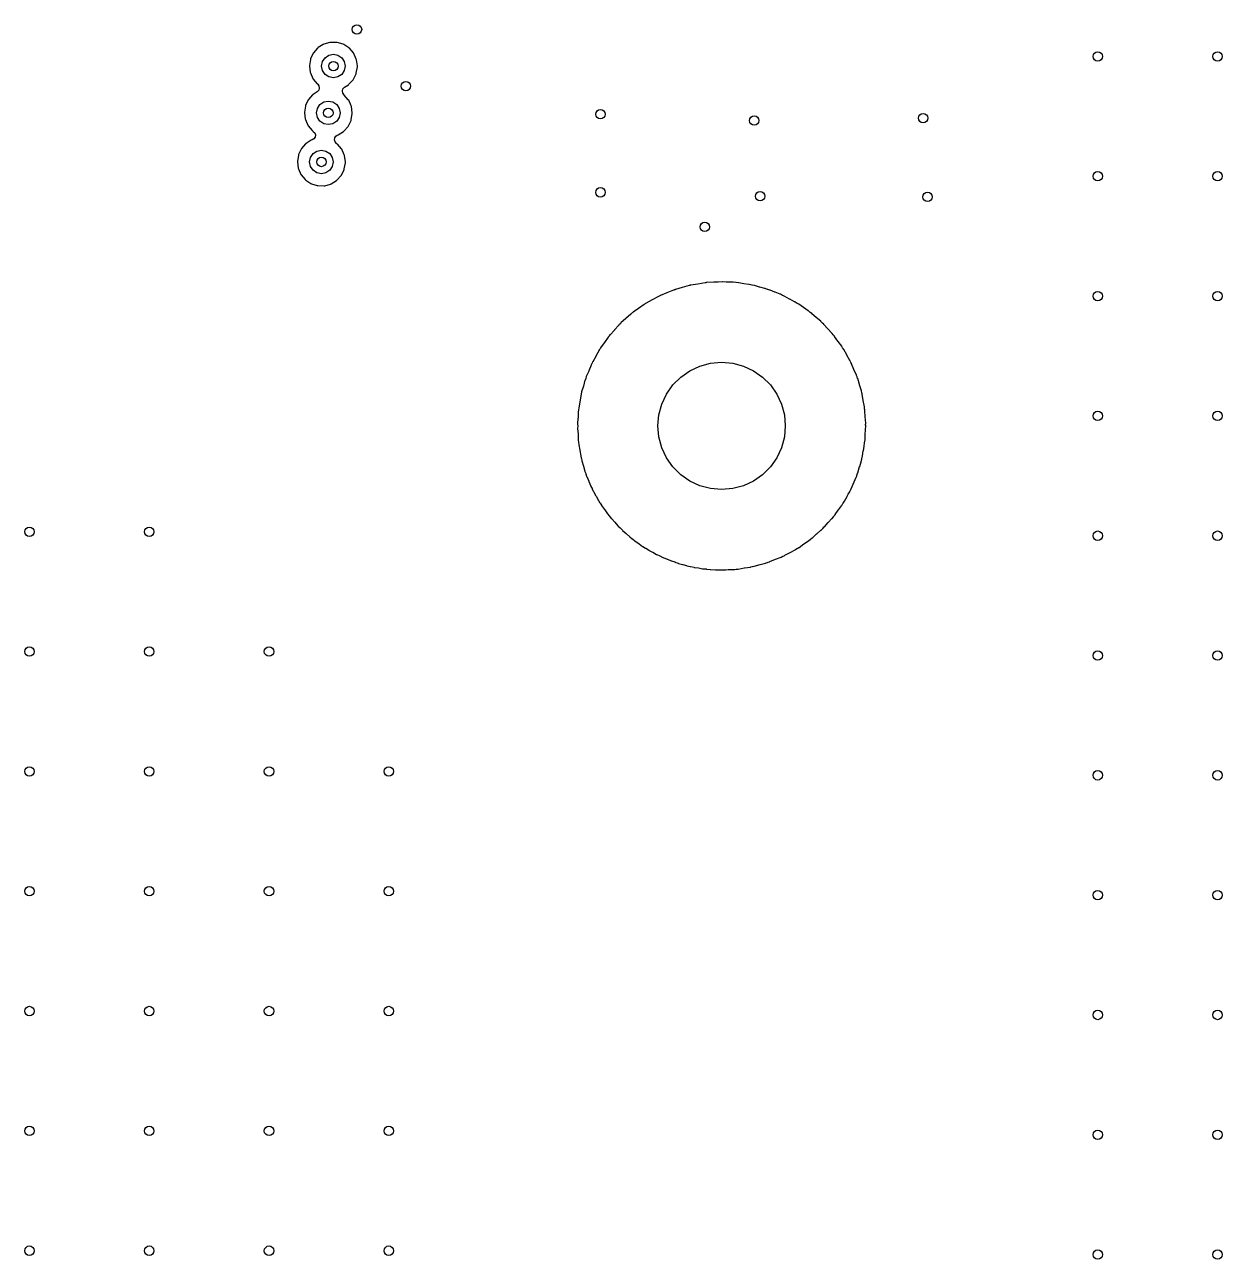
# Model space of a CAD drawing. Extents: x 0 to 4.25, y -4.33 to 0.
# Drawn here: x 1.071 to 2.07, y -2.151 to -1.12 of the extents above; entities that cross this region are included whole.
import ezdxf

# ---------------------------------------------------------------- set-up
doc = ezdxf.new("R2010")
doc.units = 0
doc.header["$MEASUREMENT"] = 0
doc.layers.add('BLACK', color=7, linetype='CONTINUOUS')

msp = doc.modelspace()

# ---------------------------------------------------------------- linework, layer by layer
at = {"layer": 'BLACK', "linetype": 'CONTINUOUS'}
for p, q in [((1.31518, -1.14), (1.31179, -1.14383)), ((1.3156, -1.13964), (1.31518, -1.14)), ((1.31993, -1.13691), (1.3156, -1.13964)), ((1.32044, -1.13668), (1.31993, -1.13691)), ((1.32536, -1.13527), (1.32044, -1.13668)), ((1.32591, -1.1352), (1.32536, -1.13527)), ((1.33103, -1.13523), (1.32591, -1.1352)), ((1.33157, -1.13531), (1.33103, -1.13523)), ((1.33648, -1.13678), (1.33157, -1.13531)), ((1.33698, -1.13701), (1.33648, -1.13678)), ((1.34128, -1.1398), (1.33698, -1.13701)), ((1.34169, -1.14016), (1.34128, -1.1398)), ((1.34504, -1.14404), (1.34169, -1.14016)), ((1.30915, -1.14946), (1.30836, -1.15452)), ((1.30931, -1.14893), (1.30915, -1.14946)), ((1.31149, -1.1443), (1.30931, -1.14893)), ((1.31179, -1.14383), (1.31149, -1.1443)), ((1.3185, -1.15504), (1.31925, -1.15127)), ((1.31925, -1.15127), (1.32139, -1.14808)), ((1.32139, -1.14808), (1.32458, -1.14595)), ((1.32458, -1.14595), (1.32835, -1.1452)), ((1.32835, -1.1452), (1.33211, -1.14595)), ((1.33211, -1.14595), (1.33531, -1.14808)), ((1.33531, -1.14808), (1.33744, -1.15127)), ((1.33744, -1.15127), (1.33819, -1.15504)), ((1.34533, -1.1445), (1.34504, -1.14404)), ((1.34745, -1.14916), (1.34533, -1.1445)), ((1.34761, -1.1497), (1.34745, -1.14916)), ((1.34835, -1.15489), (1.34761, -1.1497)), ((1.30836, -1.15452), (1.30836, -1.15507)), ((1.30836, -1.15507), (1.30902, -1.16015)), ((1.30902, -1.16015), (1.30917, -1.16068)), ((1.30917, -1.16068), (1.31123, -1.16537)), ((1.31925, -1.15881), (1.3185, -1.15504)), ((1.32139, -1.162), (1.31925, -1.15881)), ((1.32458, -1.16413), (1.32139, -1.162)), ((1.32835, -1.16488), (1.32458, -1.16413)), ((1.33211, -1.16413), (1.32835, -1.16488)), ((1.33531, -1.162), (1.33211, -1.16413)), ((1.33744, -1.15881), (1.33531, -1.162)), ((1.33819, -1.15504), (1.33744, -1.15881)), ((1.34507, -1.16599), (1.3473, -1.16138)), ((1.3473, -1.16138), (1.34747, -1.16085)), ((1.34747, -1.16085), (1.34834, -1.15568)), ((1.34834, -1.15568), (1.34837, -1.15537)), ((1.34837, -1.15519), (1.34835, -1.15489)), ((1.34837, -1.15537), (1.34837, -1.15519)), ((1.31123, -1.16537), (1.31152, -1.16584)), ((1.31152, -1.16584), (1.31482, -1.16975)), ((1.31482, -1.16975), (1.31528, -1.17017)), ((1.31528, -1.17017), (1.31631, -1.17162)), ((1.31661, -1.17338), (1.31612, -1.17509)), ((1.31631, -1.17162), (1.31661, -1.17338)), ((1.33585, -1.17576), (1.33633, -1.17404)), ((1.33633, -1.17404), (1.3375, -1.1727)), ((1.3375, -1.1727), (1.33776, -1.17252)), ((1.33776, -1.17252), (1.3409, -1.17059)), ((1.3409, -1.17059), (1.34133, -1.17024)), ((1.34133, -1.17024), (1.34476, -1.16645)), ((1.34476, -1.16645), (1.34507, -1.16599)), ((1.30728, -1.18331), (1.3051, -1.18795)), ((1.30758, -1.18285), (1.30728, -1.18331)), ((1.31097, -1.17901), (1.30758, -1.18285)), ((1.31139, -1.17866), (1.31097, -1.17901)), ((1.31475, -1.17653), (1.31139, -1.17866)), ((1.31493, -1.17641), (1.31475, -1.17653)), ((1.31612, -1.17509), (1.31493, -1.17641)), ((1.31717, -1.1871), (1.32037, -1.18496)), ((1.32037, -1.18496), (1.32413, -1.18421)), ((1.32413, -1.18421), (1.3279, -1.18496)), ((1.3279, -1.18496), (1.33109, -1.1871)), ((1.33617, -1.17751), (1.33585, -1.17576)), ((1.33722, -1.17895), (1.33617, -1.17751)), ((1.33748, -1.17918), (1.33722, -1.17895)), ((1.34082, -1.18305), (1.33748, -1.17918)), ((1.34112, -1.18352), (1.34082, -1.18305)), ((1.34324, -1.18818), (1.34112, -1.18352)), ((1.30415, -1.19353), (1.30414, -1.19409)), ((1.30414, -1.19409), (1.30481, -1.19916)), ((1.30494, -1.18848), (1.30415, -1.19353)), ((1.3051, -1.18795), (1.30494, -1.18848)), ((1.31429, -1.19406), (1.31504, -1.19029)), ((1.31504, -1.19782), (1.31429, -1.19406)), ((1.31504, -1.19029), (1.31717, -1.1871)), ((1.33109, -1.1871), (1.33323, -1.19029)), ((1.33323, -1.19029), (1.33398, -1.19406)), ((1.33398, -1.19406), (1.33323, -1.19782)), ((1.3434, -1.18871), (1.34324, -1.18818)), ((1.34326, -1.19987), (1.34413, -1.19469)), ((1.34414, -1.19391), (1.3434, -1.18871)), ((1.34413, -1.19469), (1.34416, -1.19439)), ((1.34416, -1.19421), (1.34414, -1.19391)), ((1.34416, -1.19439), (1.34416, -1.19421)), ((1.30481, -1.19916), (1.30496, -1.1997)), ((1.30496, -1.1997), (1.30702, -1.20438)), ((1.30702, -1.20438), (1.30731, -1.20485)), ((1.30731, -1.20485), (1.31061, -1.20877)), ((1.31717, -1.20101), (1.31504, -1.19782)), ((1.32037, -1.20315), (1.31717, -1.20101)), ((1.32413, -1.2039), (1.32037, -1.20315)), ((1.3279, -1.20315), (1.32413, -1.2039)), ((1.33109, -1.20101), (1.3279, -1.20315)), ((1.33323, -1.19782), (1.33109, -1.20101)), ((1.33711, -1.20926), (1.34055, -1.20546)), ((1.34055, -1.20546), (1.34086, -1.205)), ((1.34086, -1.205), (1.34309, -1.2004)), ((1.34309, -1.2004), (1.34326, -1.19987)), ((1.31061, -1.20877), (1.31102, -1.20914)), ((1.3121, -1.21573), (1.31069, -1.21654)), ((1.31102, -1.20914), (1.31156, -1.2095)), ((1.31156, -1.2095), (1.31279, -1.21079)), ((1.31309, -1.21425), (1.3121, -1.21573)), ((1.31279, -1.21079), (1.31333, -1.21249)), ((1.31333, -1.21249), (1.31309, -1.21425)), ((1.32921, -1.21666), (1.32944, -1.2149)), ((1.32944, -1.2149), (1.33041, -1.2134)), ((1.33041, -1.2134), (1.3316, -1.2126)), ((1.3316, -1.2126), (1.33233, -1.21229)), ((1.33233, -1.21229), (1.33669, -1.20961)), ((1.33669, -1.20961), (1.33711, -1.20926)), ((1.30149, -1.2243), (1.29931, -1.22893)), ((1.30179, -1.22383), (1.30149, -1.2243)), ((1.30518, -1.22), (1.30179, -1.22383)), ((1.3056, -1.21964), (1.30518, -1.22)), ((1.30993, -1.21691), (1.3056, -1.21964)), ((1.31044, -1.21668), (1.30993, -1.21691)), ((1.31045, -1.21668), (1.31044, -1.21668)), ((1.31046, -1.21667), (1.31045, -1.21668)), ((1.3107, -1.21657), (1.31046, -1.21667)), ((1.31069, -1.21654), (1.3107, -1.21657)), ((1.31139, -1.22808), (1.31458, -1.22595)), ((1.31458, -1.22595), (1.31835, -1.2252)), ((1.31835, -1.2252), (1.32211, -1.22595)), ((1.32211, -1.22595), (1.32531, -1.22808)), ((1.32978, -1.21835), (1.32921, -1.21666)), ((1.33102, -1.21963), (1.32978, -1.21835)), ((1.33128, -1.2198), (1.33102, -1.21963)), ((1.33169, -1.22016), (1.33128, -1.2198)), ((1.33504, -1.22404), (1.33169, -1.22016)), ((1.33533, -1.2245), (1.33504, -1.22404)), ((1.33745, -1.22916), (1.33533, -1.2245)), ((1.29915, -1.22946), (1.29836, -1.23452)), ((1.29836, -1.23452), (1.29836, -1.23507)), ((1.29836, -1.23507), (1.29902, -1.24015)), ((1.29931, -1.22893), (1.29915, -1.22946)), ((1.3085, -1.23504), (1.30925, -1.23127)), ((1.30925, -1.23881), (1.3085, -1.23504)), ((1.30925, -1.23127), (1.31139, -1.22808)), ((1.32531, -1.22808), (1.32744, -1.23127)), ((1.32744, -1.23127), (1.32819, -1.23504)), ((1.32819, -1.23504), (1.32744, -1.23881)), ((1.33761, -1.2297), (1.33745, -1.22916)), ((1.33747, -1.24085), (1.33834, -1.23568)), ((1.33835, -1.23489), (1.33761, -1.2297)), ((1.33834, -1.23568), (1.33837, -1.23537)), ((1.33837, -1.23519), (1.33835, -1.23489)), ((1.33837, -1.23537), (1.33837, -1.23519)), ((1.29902, -1.24015), (1.29917, -1.24068)), ((1.29917, -1.24068), (1.30123, -1.24537)), ((1.30123, -1.24537), (1.30152, -1.24584)), ((1.30152, -1.24584), (1.30482, -1.24975)), ((1.31139, -1.242), (1.30925, -1.23881)), ((1.31458, -1.24413), (1.31139, -1.242)), ((1.31835, -1.24488), (1.31458, -1.24413)), ((1.32211, -1.24413), (1.31835, -1.24488)), ((1.32531, -1.242), (1.32211, -1.24413)), ((1.32744, -1.23881), (1.32531, -1.242)), ((1.33133, -1.25024), (1.33476, -1.24645)), ((1.33476, -1.24645), (1.33507, -1.24599)), ((1.33507, -1.24599), (1.3373, -1.24138)), ((1.3373, -1.24138), (1.33747, -1.24085)), ((1.30482, -1.24975), (1.30523, -1.25012)), ((1.30523, -1.25012), (1.30949, -1.25296)), ((1.30949, -1.25296), (1.30999, -1.2532)), ((1.30999, -1.2532), (1.31488, -1.25473)), ((1.31488, -1.25473), (1.31542, -1.25481)), ((1.31542, -1.25481), (1.32054, -1.25491)), ((1.32054, -1.25491), (1.32109, -1.25484)), ((1.32109, -1.25484), (1.32603, -1.25349)), ((1.32603, -1.25349), (1.32654, -1.25327)), ((1.32654, -1.25327), (1.3309, -1.25059)), ((1.3309, -1.25059), (1.33133, -1.25024)), ((1.62527, -1.33818), (1.61943, -1.33989)), ((1.62549, -1.33813), (1.62527, -1.33818)), ((1.62586, -1.33807), (1.62549, -1.33813)), ((1.62626, -1.33798), (1.62586, -1.33807)), ((1.62651, -1.33791), (1.62626, -1.33798)), ((1.62672, -1.33786), (1.62651, -1.33791)), ((1.63255, -1.33692), (1.62672, -1.33786)), ((1.63258, -1.33691), (1.63255, -1.33692)), ((1.63871, -1.33586), (1.63258, -1.33691)), ((1.63893, -1.33583), (1.63871, -1.33586)), ((1.6392, -1.33582), (1.63893, -1.33583)), ((1.63961, -1.33577), (1.6392, -1.33582)), ((1.63975, -1.33575), (1.63961, -1.33577)), ((1.63997, -1.33573), (1.63975, -1.33575)), ((1.64595, -1.33543), (1.63997, -1.33573)), ((1.64599, -1.33543), (1.64595, -1.33543)), ((1.64892, -1.33527), (1.64599, -1.33543)), ((1.64903, -1.33526), (1.64892, -1.33527)), ((1.64937, -1.33526), (1.64903, -1.33526)), ((1.64956, -1.33526), (1.64937, -1.33526)), ((1.65316, -1.33508), (1.64956, -1.33526)), ((1.65338, -1.33508), (1.65316, -1.33508)), ((1.65611, -1.33526), (1.65338, -1.33508)), ((1.65636, -1.33526), (1.65611, -1.33526)), ((1.65739, -1.33526), (1.65636, -1.33526)), ((1.65746, -1.33526), (1.65739, -1.33526)), ((1.66177, -1.33543), (1.65746, -1.33526)), ((1.66196, -1.33545), (1.66177, -1.33543)), ((1.66418, -1.33575), (1.66196, -1.33545)), ((1.66447, -1.33578), (1.66418, -1.33575)), ((1.66656, -1.33591), (1.66447, -1.33578)), ((1.66678, -1.33594), (1.66656, -1.33591)), ((1.67086, -1.33666), (1.66678, -1.33594)), ((1.67101, -1.33668), (1.67086, -1.33666)), ((1.67527, -1.33726), (1.67101, -1.33668)), ((1.67549, -1.3373), (1.67527, -1.33726)), ((1.67754, -1.33783), (1.67549, -1.3373)), ((1.67783, -1.33789), (1.67754, -1.33783)), ((1.67978, -1.33823), (1.67783, -1.33789)), ((1.68, -1.33828), (1.67978, -1.33823)), ((1.68407, -1.33948), (1.68, -1.33828)), ((1.68422, -1.33952), (1.68407, -1.33948)), ((1.68849, -1.34061), (1.68422, -1.33952)), ((1.59962, -1.34729), (1.59451, -1.35015)), ((1.59982, -1.34719), (1.59962, -1.34729)), ((1.60037, -1.34696), (1.59982, -1.34719)), ((1.60072, -1.34679), (1.60037, -1.34696)), ((1.60114, -1.34657), (1.60072, -1.34679)), ((1.60133, -1.34648), (1.60114, -1.34657)), ((1.60663, -1.34434), (1.60133, -1.34648)), ((1.60668, -1.34432), (1.60663, -1.34434)), ((1.61219, -1.34201), (1.60668, -1.34432)), ((1.6124, -1.34193), (1.61219, -1.34201)), ((1.61286, -1.3418), (1.6124, -1.34193)), ((1.61324, -1.34167), (1.61286, -1.3418)), ((1.61358, -1.34153), (1.61324, -1.34167)), ((1.61379, -1.34146), (1.61358, -1.34153)), ((1.61938, -1.3399), (1.61379, -1.34146)), ((1.61943, -1.33989), (1.61938, -1.3399)), ((1.6887, -1.34067), (1.68849, -1.34061)), ((1.69058, -1.34138), (1.6887, -1.34067)), ((1.69086, -1.34148), (1.69058, -1.34138)), ((1.69266, -1.34201), (1.69086, -1.34148)), ((1.69287, -1.34208), (1.69266, -1.34201)), ((1.69689, -1.34377), (1.69287, -1.34208)), ((1.69702, -1.34382), (1.69689, -1.34377)), ((1.70124, -1.34542), (1.69702, -1.34382)), ((1.70144, -1.34551), (1.70124, -1.34542)), ((1.70313, -1.34638), (1.70144, -1.34551)), ((1.70341, -1.34652), (1.70313, -1.34638)), ((1.70505, -1.3472), (1.70341, -1.34652)), ((1.70524, -1.3473), (1.70505, -1.3472)), ((1.70914, -1.34947), (1.70524, -1.3473)), ((1.70926, -1.34954), (1.70914, -1.34947)), ((1.71337, -1.35166), (1.70926, -1.34954)), ((1.58302, -1.35735), (1.57849, -1.3605)), ((1.58307, -1.35732), (1.58302, -1.35735)), ((1.58773, -1.35396), (1.58307, -1.35732)), ((1.58792, -1.35385), (1.58773, -1.35396)), ((1.58853, -1.3535), (1.58792, -1.35385)), ((1.58886, -1.3533), (1.58853, -1.3535)), ((1.58933, -1.35297), (1.58886, -1.3533)), ((1.58952, -1.35285), (1.58933, -1.35297)), ((1.59446, -1.35018), (1.58952, -1.35285)), ((1.59451, -1.35015), (1.59446, -1.35018)), ((1.71356, -1.35177), (1.71337, -1.35166)), ((1.71505, -1.35276), (1.71356, -1.35177)), ((1.71532, -1.35293), (1.71505, -1.35276)), ((1.71677, -1.35374), (1.71532, -1.35293)), ((1.71695, -1.35386), (1.71677, -1.35374)), ((1.72067, -1.35652), (1.71695, -1.35386)), ((1.72077, -1.35659), (1.72067, -1.35652)), ((1.72471, -1.35922), (1.72077, -1.35659)), ((1.72489, -1.35935), (1.72471, -1.35922)), ((1.72617, -1.36044), (1.72489, -1.35935)), ((1.56742, -1.37034), (1.56674, -1.37096)), ((1.56769, -1.37008), (1.56742, -1.37034)), ((1.56823, -1.36949), (1.56769, -1.37008)), ((1.56838, -1.36934), (1.56823, -1.36949)), ((1.57245, -1.36577), (1.56838, -1.36934)), ((1.57251, -1.36572), (1.57245, -1.36577)), ((1.57667, -1.36194), (1.57251, -1.36572)), ((1.57684, -1.3618), (1.57667, -1.36194)), ((1.5775, -1.36133), (1.57684, -1.3618)), ((1.5778, -1.36109), (1.5775, -1.36133)), ((1.57832, -1.36064), (1.5778, -1.36109)), ((1.57849, -1.3605), (1.57832, -1.36064)), ((1.72643, -1.36064), (1.72617, -1.36044)), ((1.72769, -1.36154), (1.72643, -1.36064)), ((1.72786, -1.36168), (1.72769, -1.36154)), ((1.73134, -1.36481), (1.72786, -1.36168)), ((1.73143, -1.36489), (1.73134, -1.36481)), ((1.73513, -1.36802), (1.73143, -1.36489)), ((1.73529, -1.36817), (1.73513, -1.36802)), ((1.73636, -1.36932), (1.73529, -1.36817)), ((1.7366, -1.36955), (1.73636, -1.36932)), ((1.73768, -1.37052), (1.7366, -1.36955)), ((1.55842, -1.38043), (1.55774, -1.3812)), ((1.55865, -1.38014), (1.55842, -1.38043)), ((1.55918, -1.37941), (1.55865, -1.38014)), ((1.55932, -1.37924), (1.55918, -1.37941)), ((1.5629, -1.37532), (1.55932, -1.37924)), ((1.56295, -1.37526), (1.5629, -1.37532)), ((1.56659, -1.37112), (1.56295, -1.37526)), ((1.56674, -1.37096), (1.56659, -1.37112)), ((1.73783, -1.37067), (1.73768, -1.37052)), ((1.741, -1.37425), (1.73783, -1.37067)), ((1.74108, -1.37433), (1.741, -1.37425)), ((1.74448, -1.37794), (1.74108, -1.37433)), ((1.74462, -1.37811), (1.74448, -1.37794)), ((1.7455, -1.37929), (1.74462, -1.37811)), ((1.74571, -1.37955), (1.7455, -1.37929)), ((1.7466, -1.38055), (1.74571, -1.37955)), ((1.74673, -1.38072), (1.7466, -1.38055)), ((1.74955, -1.38471), (1.74673, -1.38072)), ((1.5513, -1.39028), (1.5508, -1.39116)), ((1.55142, -1.39009), (1.5513, -1.39028)), ((1.55448, -1.38589), (1.55142, -1.39009)), ((1.55453, -1.38581), (1.55448, -1.38589)), ((1.55761, -1.38138), (1.55453, -1.38581)), ((1.55774, -1.3812), (1.55761, -1.38138)), ((1.74961, -1.3848), (1.74955, -1.38471)), ((1.75265, -1.38886), (1.74961, -1.3848)), ((1.75277, -1.38905), (1.75265, -1.38886)), ((1.75345, -1.39022), (1.75277, -1.38905)), ((1.75364, -1.39051), (1.75345, -1.39022)), ((1.75435, -1.39151), (1.75364, -1.39051)), ((1.5473, -1.39733), (1.54478, -1.40176)), ((1.54734, -1.39725), (1.5473, -1.39733)), ((1.54985, -1.39259), (1.54734, -1.39725)), ((1.54996, -1.3924), (1.54985, -1.39259)), ((1.55061, -1.39146), (1.54996, -1.3924)), ((1.5508, -1.39116), (1.55061, -1.39146)), ((1.75446, -1.3917), (1.75435, -1.39151)), ((1.75687, -1.39607), (1.75446, -1.3917)), ((1.75692, -1.39616), (1.75687, -1.39607)), ((1.75952, -1.40063), (1.75692, -1.39616)), ((1.75963, -1.40083), (1.75952, -1.40063)), ((1.76013, -1.40197), (1.75963, -1.40083)), ((1.54145, -1.40951), (1.53948, -1.41409)), ((1.54148, -1.40941), (1.54145, -1.40951)), ((1.5434, -1.4046), (1.54148, -1.40941)), ((1.5435, -1.4044), (1.5434, -1.4046)), ((1.54409, -1.4033), (1.5435, -1.4044)), ((1.54424, -1.40299), (1.54409, -1.4033)), ((1.54468, -1.40196), (1.54424, -1.40299)), ((1.54478, -1.40176), (1.54468, -1.40196)), ((1.61827, -1.41461), (1.62586, -1.40929)), ((1.62586, -1.40929), (1.63425, -1.40538)), ((1.63425, -1.40538), (1.6432, -1.40298)), ((1.6432, -1.40298), (1.65243, -1.40217)), ((1.65243, -1.40217), (1.66166, -1.40298)), ((1.66166, -1.40298), (1.67061, -1.40538)), ((1.67061, -1.40538), (1.67901, -1.40929)), ((1.67901, -1.40929), (1.6866, -1.41461)), ((1.76028, -1.40229), (1.76013, -1.40197)), ((1.76082, -1.40327), (1.76028, -1.40229)), ((1.76092, -1.40347), (1.76082, -1.40327)), ((1.76286, -1.40818), (1.76092, -1.40347)), ((1.7629, -1.40827), (1.76286, -1.40818)), ((1.76503, -1.41311), (1.7629, -1.40827)), ((1.53836, -1.41727), (1.53703, -1.42216)), ((1.53843, -1.41706), (1.53836, -1.41727)), ((1.53894, -1.4158), (1.53843, -1.41706)), ((1.53905, -1.41548), (1.53894, -1.4158)), ((1.5394, -1.4143), (1.53905, -1.41548)), ((1.53948, -1.41409), (1.5394, -1.4143)), ((1.6064, -1.42875), (1.61172, -1.42116)), ((1.61172, -1.42116), (1.61827, -1.41461)), ((1.6866, -1.41461), (1.69315, -1.42116)), ((1.69315, -1.42116), (1.69846, -1.42875)), ((1.7651, -1.41331), (1.76503, -1.41311)), ((1.76544, -1.4144), (1.7651, -1.41331)), ((1.76556, -1.41474), (1.76544, -1.4144)), ((1.76595, -1.41568), (1.76556, -1.41474)), ((1.76602, -1.41588), (1.76595, -1.41568)), ((1.76746, -1.42088), (1.76602, -1.41588)), ((1.76748, -1.42097), (1.76746, -1.42088)), ((1.76908, -1.42612), (1.76748, -1.42097)), ((1.53479, -1.43043), (1.53403, -1.43533)), ((1.53483, -1.43021), (1.53479, -1.43043)), ((1.53522, -1.4288), (1.53483, -1.43021)), ((1.53529, -1.42847), (1.53522, -1.4288)), ((1.53554, -1.42715), (1.53529, -1.42847)), ((1.53559, -1.42694), (1.53554, -1.42715)), ((1.537, -1.42226), (1.53559, -1.42694)), ((1.53703, -1.42216), (1.537, -1.42226)), ((1.60249, -1.43714), (1.6064, -1.42875)), ((1.69846, -1.42875), (1.70238, -1.43714)), ((1.76914, -1.42634), (1.76908, -1.42612)), ((1.76933, -1.42735), (1.76914, -1.42634)), ((1.76941, -1.42771), (1.76933, -1.42735)), ((1.76966, -1.42858), (1.76941, -1.42771)), ((1.76971, -1.42879), (1.76966, -1.42858)), ((1.7706, -1.43402), (1.76971, -1.42879)), ((1.53299, -1.44213), (1.53275, -1.44369)), ((1.53302, -1.4418), (1.53299, -1.44213)), ((1.53312, -1.44036), (1.53302, -1.4418)), ((1.53315, -1.44014), (1.53312, -1.44036)), ((1.53402, -1.43544), (1.53315, -1.44014)), ((1.53403, -1.43533), (1.53402, -1.43544)), ((1.60009, -1.44609), (1.60249, -1.43714)), ((1.70238, -1.43714), (1.70477, -1.44609)), ((1.77061, -1.4341), (1.7706, -1.43402)), ((1.77164, -1.43952), (1.77061, -1.4341)), ((1.77167, -1.43974), (1.77164, -1.43952)), ((1.77174, -1.44065), (1.77167, -1.43974)), ((1.77178, -1.44103), (1.77174, -1.44065)), ((1.77191, -1.44181), (1.77178, -1.44103)), ((1.77194, -1.44203), (1.77191, -1.44181)), ((1.772, -1.44312), (1.77194, -1.44203)), ((1.53253, -1.44887), (1.5322, -1.45353)), ((1.53254, -1.44875), (1.53253, -1.44887)), ((1.53273, -1.44391), (1.53254, -1.44875)), ((1.53275, -1.44369), (1.53273, -1.44391)), ((1.59928, -1.45532), (1.60009, -1.44609)), ((1.70477, -1.44609), (1.70558, -1.45532)), ((1.77224, -1.44743), (1.772, -1.44312)), ((1.77224, -1.4475), (1.77224, -1.44743)), ((1.77266, -1.45311), (1.77224, -1.4475)), ((1.5322, -1.45353), (1.5322, -1.45375)), ((1.5322, -1.45375), (1.53227, -1.45531)), ((1.53227, -1.45563), (1.5322, -1.45731)), ((1.5322, -1.45731), (1.5322, -1.45753)), ((1.5322, -1.45753), (1.53255, -1.46225)), ((1.53227, -1.45531), (1.53227, -1.45563)), ((1.53255, -1.46225), (1.53256, -1.46238)), ((1.53256, -1.46238), (1.53275, -1.46695)), ((1.60009, -1.46455), (1.59928, -1.45532)), ((1.70558, -1.45532), (1.70477, -1.46455)), ((1.77225, -1.46381), (1.77229, -1.46277)), ((1.77229, -1.46277), (1.7723, -1.46259)), ((1.7723, -1.46259), (1.77263, -1.45875)), ((1.77263, -1.45415), (1.77266, -1.45333)), ((1.77264, -1.45453), (1.77263, -1.45415)), ((1.77263, -1.45861), (1.77268, -1.45539)), ((1.77263, -1.45875), (1.77263, -1.45861)), ((1.77268, -1.45525), (1.77264, -1.45453)), ((1.77266, -1.45333), (1.77266, -1.45311)), ((1.77268, -1.45539), (1.77268, -1.45525)), ((1.53275, -1.46695), (1.53277, -1.46716)), ((1.53277, -1.46716), (1.53303, -1.46881)), ((1.53303, -1.46881), (1.53307, -1.46912)), ((1.53307, -1.46912), (1.5332, -1.47091)), ((1.5332, -1.47091), (1.53323, -1.47113)), ((1.53323, -1.47113), (1.53409, -1.47567)), ((1.60249, -1.4735), (1.60009, -1.46455)), ((1.6064, -1.4819), (1.60249, -1.4735)), ((1.70238, -1.4735), (1.69846, -1.4819)), ((1.70477, -1.46455), (1.70238, -1.4735)), ((1.77073, -1.47602), (1.77149, -1.47216)), ((1.77149, -1.47216), (1.77152, -1.47195)), ((1.77152, -1.47195), (1.77171, -1.46965)), ((1.77171, -1.46965), (1.77175, -1.46937)), ((1.77175, -1.46937), (1.77212, -1.46696)), ((1.77212, -1.46696), (1.77214, -1.46674)), ((1.77214, -1.46674), (1.77225, -1.46389)), ((1.77225, -1.46389), (1.77225, -1.46381)), ((1.53409, -1.47567), (1.53411, -1.47581)), ((1.53411, -1.47581), (1.5348, -1.48022)), ((1.5348, -1.48022), (1.53484, -1.48043)), ((1.53484, -1.48043), (1.5353, -1.48214)), ((1.5353, -1.48214), (1.53537, -1.48244)), ((1.53537, -1.48244), (1.53573, -1.48431)), ((1.61172, -1.48949), (1.6064, -1.4819)), ((1.69846, -1.4819), (1.69315, -1.48949)), ((1.76892, -1.48512), (1.76935, -1.48296)), ((1.76935, -1.48296), (1.76942, -1.48268)), ((1.76942, -1.48268), (1.77003, -1.48043)), ((1.77003, -1.48043), (1.77008, -1.48022)), ((1.77008, -1.48022), (1.7707, -1.47619)), ((1.7707, -1.47619), (1.77073, -1.47602)), ((1.53573, -1.48431), (1.53578, -1.48452)), ((1.53578, -1.48452), (1.53712, -1.48883)), ((1.53712, -1.48883), (1.53716, -1.48897)), ((1.53716, -1.48897), (1.5383, -1.49317)), ((1.5383, -1.49317), (1.53837, -1.49338)), ((1.53837, -1.49338), (1.53906, -1.49513)), ((1.61827, -1.49604), (1.61172, -1.48949)), ((1.69315, -1.48949), (1.6866, -1.49604)), ((1.76561, -1.49565), (1.76643, -1.49358)), ((1.76643, -1.49358), (1.7665, -1.49337)), ((1.7665, -1.49337), (1.7676, -1.48933)), ((1.7676, -1.48933), (1.76765, -1.48918)), ((1.76765, -1.48918), (1.76887, -1.48533)), ((1.76887, -1.48533), (1.76892, -1.48512)), ((1.53906, -1.49513), (1.53916, -1.49541)), ((1.53916, -1.49541), (1.53976, -1.49733)), ((1.53976, -1.49733), (1.53984, -1.49754)), ((1.53984, -1.49754), (1.54161, -1.50157)), ((1.54161, -1.50157), (1.54167, -1.50171)), ((1.54167, -1.50171), (1.54323, -1.50566)), ((1.62586, -1.50135), (1.61827, -1.49604)), ((1.63425, -1.50527), (1.62586, -1.50135)), ((1.67901, -1.50135), (1.67061, -1.50527)), ((1.6866, -1.49604), (1.67901, -1.50135)), ((1.76146, -1.50604), (1.76305, -1.50205)), ((1.76305, -1.50205), (1.76311, -1.50191)), ((1.76311, -1.50191), (1.7648, -1.49812)), ((1.7648, -1.49812), (1.76488, -1.49792)), ((1.76488, -1.49792), (1.76551, -1.49592)), ((1.76551, -1.49592), (1.76561, -1.49565)), ((1.54323, -1.50566), (1.54333, -1.50586)), ((1.54333, -1.50586), (1.54426, -1.50761)), ((1.54426, -1.50761), (1.54439, -1.50788)), ((1.54439, -1.50788), (1.54524, -1.50982)), ((1.54524, -1.50982), (1.54534, -1.51001)), ((1.54534, -1.51001), (1.5475, -1.51372)), ((1.5475, -1.51372), (1.54758, -1.51386)), ((1.54758, -1.51386), (1.54952, -1.51752)), ((1.6432, -1.50766), (1.63425, -1.50527)), ((1.65243, -1.50847), (1.6432, -1.50766)), ((1.66166, -1.50766), (1.65243, -1.50847)), ((1.67061, -1.50527), (1.66166, -1.50766)), ((1.75502, -1.51806), (1.75709, -1.51421)), ((1.75709, -1.51421), (1.7571, -1.51418)), ((1.7571, -1.51418), (1.75718, -1.51405)), ((1.75718, -1.51405), (1.75813, -1.51242)), ((1.75813, -1.51242), (1.75933, -1.51038)), ((1.75933, -1.51038), (1.75943, -1.51019)), ((1.75943, -1.51019), (1.76024, -1.50837)), ((1.76024, -1.50837), (1.76037, -1.50811)), ((1.76037, -1.50811), (1.76137, -1.50624)), ((1.76137, -1.50624), (1.76146, -1.50604)), ((1.54952, -1.51752), (1.54964, -1.5177)), ((1.54964, -1.5177), (1.55082, -1.51943)), ((1.55082, -1.51943), (1.55098, -1.51968)), ((1.55098, -1.51968), (1.5521, -1.5216)), ((1.5521, -1.5216), (1.55222, -1.52179)), ((1.55222, -1.52179), (1.55472, -1.52514)), ((1.74992, -1.52544), (1.75252, -1.52195)), ((1.75252, -1.52195), (1.75265, -1.52177)), ((1.75265, -1.52177), (1.7536, -1.52015)), ((1.7536, -1.52015), (1.75376, -1.5199)), ((1.75376, -1.5199), (1.7549, -1.51825)), ((1.7549, -1.51825), (1.75502, -1.51806)), ((1.55472, -1.52514), (1.55482, -1.52527)), ((1.55482, -1.52527), (1.5571, -1.5286)), ((1.5571, -1.5286), (1.55723, -1.52877)), ((1.55723, -1.52877), (1.55867, -1.53044)), ((1.55867, -1.53044), (1.55885, -1.53066)), ((1.55885, -1.53066), (1.56025, -1.53253)), ((1.56025, -1.53253), (1.56039, -1.5327)), ((1.56039, -1.5327), (1.56318, -1.53567)), ((1.74142, -1.53595), (1.74447, -1.5327)), ((1.74447, -1.5327), (1.74461, -1.53253)), ((1.74461, -1.53253), (1.74567, -1.53111)), ((1.74567, -1.53111), (1.74587, -1.53087)), ((1.74587, -1.53087), (1.74712, -1.52944)), ((1.74712, -1.52944), (1.74726, -1.52927)), ((1.74726, -1.52927), (1.74983, -1.52556)), ((1.74983, -1.52556), (1.74992, -1.52544)), ((1.56318, -1.53567), (1.5633, -1.5358)), ((1.5633, -1.5358), (1.56586, -1.53877)), ((1.56586, -1.53877), (1.56601, -1.53893)), ((1.56601, -1.53893), (1.56771, -1.5405)), ((1.56771, -1.5405), (1.5679, -1.54069)), ((1.5679, -1.54069), (1.56958, -1.54247)), ((1.56958, -1.54247), (1.56974, -1.54262)), ((1.56974, -1.54262), (1.57277, -1.54519)), ((1.57277, -1.54519), (1.5729, -1.54531)), ((1.5729, -1.54531), (1.5757, -1.5479)), ((1.72819, -1.5487), (1.7317, -1.54552)), ((1.7317, -1.54552), (1.7318, -1.54543)), ((1.7318, -1.54543), (1.73527, -1.54247)), ((1.73527, -1.54247), (1.73543, -1.54232)), ((1.73543, -1.54232), (1.73657, -1.54111)), ((1.73657, -1.54111), (1.7368, -1.54089)), ((1.7368, -1.54089), (1.73812, -1.53968)), ((1.73812, -1.53968), (1.73828, -1.53953)), ((1.73828, -1.53953), (1.74133, -1.53605)), ((1.74133, -1.53605), (1.74142, -1.53595)), ((1.5757, -1.5479), (1.57587, -1.54804)), ((1.57587, -1.54804), (1.57782, -1.54948)), ((1.57782, -1.54948), (1.57803, -1.54964)), ((1.57803, -1.54964), (1.57998, -1.55129)), ((1.57998, -1.55129), (1.58015, -1.55142)), ((1.58015, -1.55142), (1.58336, -1.55357)), ((1.58336, -1.55357), (1.58351, -1.55367)), ((1.58351, -1.55367), (1.5865, -1.55588)), ((1.5865, -1.55588), (1.58668, -1.556)), ((1.71714, -1.55668), (1.72107, -1.55385)), ((1.72107, -1.55385), (1.72117, -1.55378)), ((1.72117, -1.55378), (1.72504, -1.55116)), ((1.72504, -1.55116), (1.72522, -1.55103)), ((1.72522, -1.55103), (1.7264, -1.55003)), ((1.7264, -1.55003), (1.72666, -1.54983)), ((1.72666, -1.54983), (1.72802, -1.54884)), ((1.72802, -1.54884), (1.72819, -1.5487)), ((1.58668, -1.556), (1.58887, -1.55726)), ((1.58887, -1.55726), (1.58909, -1.5574)), ((1.58909, -1.5574), (1.59131, -1.55888)), ((1.59131, -1.55888), (1.5915, -1.55899)), ((1.5915, -1.55899), (1.59483, -1.56071)), ((1.59483, -1.56071), (1.595, -1.5608)), ((1.595, -1.5608), (1.59812, -1.5626)), ((1.59812, -1.5626), (1.59832, -1.5627)), ((1.59832, -1.5627), (1.60073, -1.56375)), ((1.60073, -1.56375), (1.60096, -1.56386)), ((1.60096, -1.56386), (1.60342, -1.56513)), ((1.60342, -1.56513), (1.60362, -1.56522)), ((1.60362, -1.56522), (1.60703, -1.56651)), ((1.69745, -1.56664), (1.70201, -1.56487)), ((1.70201, -1.56487), (1.7022, -1.56478)), ((1.7022, -1.56478), (1.70339, -1.56416)), ((1.70339, -1.56416), (1.7037, -1.56402)), ((1.7037, -1.56402), (1.70505, -1.56345)), ((1.70505, -1.56345), (1.70525, -1.56335)), ((1.70525, -1.56335), (1.70957, -1.56093)), ((1.70957, -1.56093), (1.70967, -1.56088)), ((1.70967, -1.56088), (1.71391, -1.55866)), ((1.71391, -1.55866), (1.7141, -1.55855)), ((1.7141, -1.55855), (1.71529, -1.55774)), ((1.71529, -1.55774), (1.71558, -1.55757)), ((1.71558, -1.55757), (1.71695, -1.5568)), ((1.71695, -1.5568), (1.71714, -1.55668)), ((1.60703, -1.56651), (1.60721, -1.56659)), ((1.60721, -1.56659), (1.61042, -1.56798)), ((1.61042, -1.56798), (1.61062, -1.56806)), ((1.61062, -1.56806), (1.61324, -1.56887)), ((1.61324, -1.56887), (1.61348, -1.56895)), ((1.61348, -1.56895), (1.61617, -1.56997)), ((1.61617, -1.56997), (1.61638, -1.57004)), ((1.61638, -1.57004), (1.6198, -1.57091)), ((1.6198, -1.57091), (1.62, -1.57096)), ((1.62, -1.57096), (1.62324, -1.57197)), ((1.62324, -1.57197), (1.62345, -1.57202)), ((1.62345, -1.57202), (1.62625, -1.57255)), ((1.62625, -1.57255), (1.62648, -1.57261)), ((1.62648, -1.57261), (1.62938, -1.57334)), ((1.62938, -1.57334), (1.6296, -1.57338)), ((1.6296, -1.57338), (1.63299, -1.57384)), ((1.63299, -1.57384), (1.6332, -1.57388)), ((1.6332, -1.57388), (1.63642, -1.57449)), ((1.63642, -1.57449), (1.63664, -1.57452)), ((1.63664, -1.57452), (1.63959, -1.57475)), ((1.63959, -1.57475), (1.63982, -1.57477)), ((1.63982, -1.57477), (1.6429, -1.57519)), ((1.6429, -1.57519), (1.64309, -1.57521)), ((1.64309, -1.57521), (1.6474, -1.57538)), ((1.6474, -1.57538), (1.64748, -1.57538)), ((1.64748, -1.57538), (1.64764, -1.57538)), ((1.64764, -1.57538), (1.64795, -1.57539)), ((1.64795, -1.57539), (1.6498, -1.57554)), ((1.6498, -1.57554), (1.65002, -1.57554)), ((1.65002, -1.57554), (1.65451, -1.57538)), ((1.65451, -1.57538), (1.65465, -1.57538)), ((1.65465, -1.57538), (1.65583, -1.57538)), ((1.65583, -1.57538), (1.65594, -1.57538)), ((1.65594, -1.57538), (1.65793, -1.57527)), ((1.65793, -1.57527), (1.65802, -1.57526)), ((1.65802, -1.57526), (1.66322, -1.57508)), ((1.66322, -1.57508), (1.66344, -1.57506)), ((1.66344, -1.57506), (1.66444, -1.57491)), ((1.66444, -1.57491), (1.6648, -1.57488)), ((1.6648, -1.57488), (1.66593, -1.57481)), ((1.66593, -1.57481), (1.66616, -1.57479)), ((1.66616, -1.57479), (1.67137, -1.57389)), ((1.67137, -1.57389), (1.67146, -1.57388)), ((1.67146, -1.57388), (1.67402, -1.5735)), ((1.67402, -1.5735), (1.6765, -1.57313)), ((1.6765, -1.57313), (1.67672, -1.57309)), ((1.67672, -1.57309), (1.6778, -1.5728)), ((1.6778, -1.5728), (1.67815, -1.57273)), ((1.67815, -1.57273), (1.67937, -1.57251)), ((1.67937, -1.57251), (1.67959, -1.57246)), ((1.67959, -1.57246), (1.68456, -1.57102)), ((1.68456, -1.57102), (1.68466, -1.57099)), ((1.68466, -1.57099), (1.68891, -1.56987)), ((1.68891, -1.56987), (1.68948, -1.56971)), ((1.68948, -1.56971), (1.68969, -1.56965)), ((1.68969, -1.56965), (1.69084, -1.5692)), ((1.69084, -1.5692), (1.69117, -1.56909)), ((1.69117, -1.56909), (1.69247, -1.56871)), ((1.69247, -1.56871), (1.69268, -1.56864)), ((1.69268, -1.56864), (1.69735, -1.56668)), ((1.69735, -1.56668), (1.69745, -1.56664))]:
    msp.add_line(p, q, dxfattribs=at)
at = {"layer": 'BLACK'}
for centre in [(1.34803, -1.12441), (1.96642, -1.14697), (2.06642, -1.14697), (1.32835, -1.15504), (1.38886, -1.17169), (1.32413, -1.19406), (1.55126, -1.1952), (1.82059, -1.19843), (1.67965, -1.20047), (1.31835, -1.23504), (1.96642, -1.24697), (2.06642, -1.24697), (1.55126, -1.26039), (1.68453, -1.26366), (1.82435, -1.26423), (1.63835, -1.28923), (1.96642, -1.34697), (2.06642, -1.34697), (1.96642, -1.44697), (2.06642, -1.44697), (1.07461, -1.5437), (1.17461, -1.5437), (1.96642, -1.54697), (2.06642, -1.54697), (1.07461, -1.6437), (1.17461, -1.6437), (1.27461, -1.6437), (1.96642, -1.64697), (2.06642, -1.64697), (1.07461, -1.7437), (1.17461, -1.7437), (1.27461, -1.7437), (1.37461, -1.7437), (1.96642, -1.74697), (2.06642, -1.74697), (1.07461, -1.8437), (1.17461, -1.8437), (1.27461, -1.8437), (1.37461, -1.8437), (1.96642, -1.84697), (2.06642, -1.84697), (1.07461, -1.9437), (1.17461, -1.9437), (1.27461, -1.9437), (1.37461, -1.9437), (1.96642, -1.94697), (2.06642, -1.94697), (1.07461, -2.0437), (1.17461, -2.0437), (1.27461, -2.0437), (1.37461, -2.0437), (1.96642, -2.04697), (2.06642, -2.04697), (1.07461, -2.1437), (1.17461, -2.1437), (1.27461, -2.1437), (1.37461, -2.1437), (1.96642, -2.14697), (2.06642, -2.14697)]:
    msp.add_circle(centre, 0.003937, dxfattribs=at)

doc.saveas('drawing.dxf')
